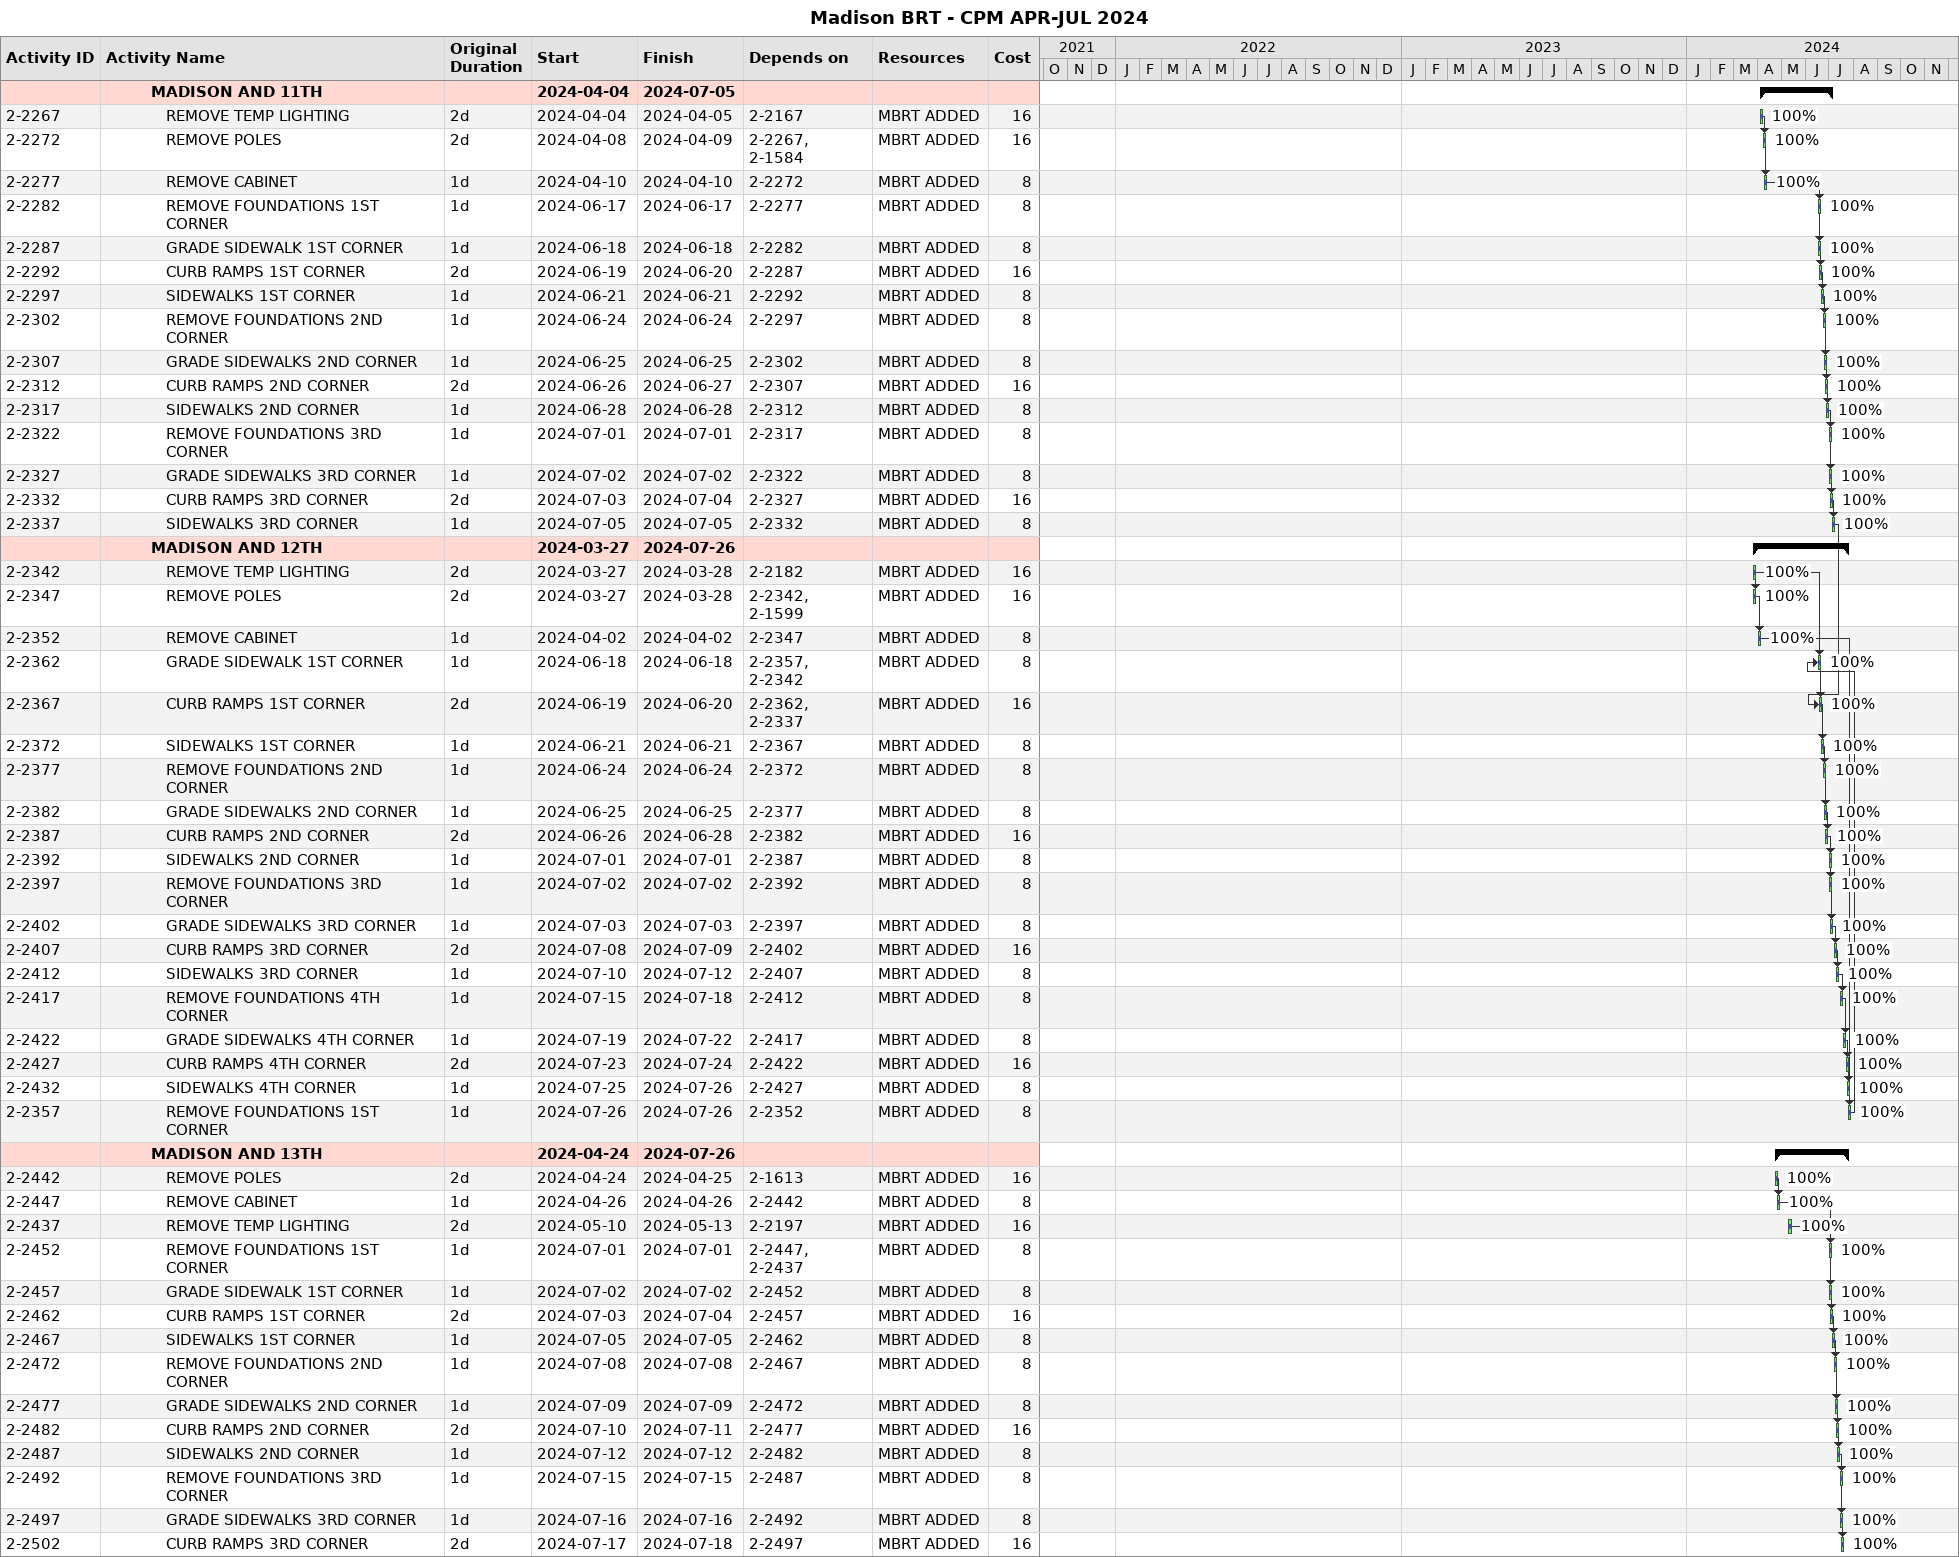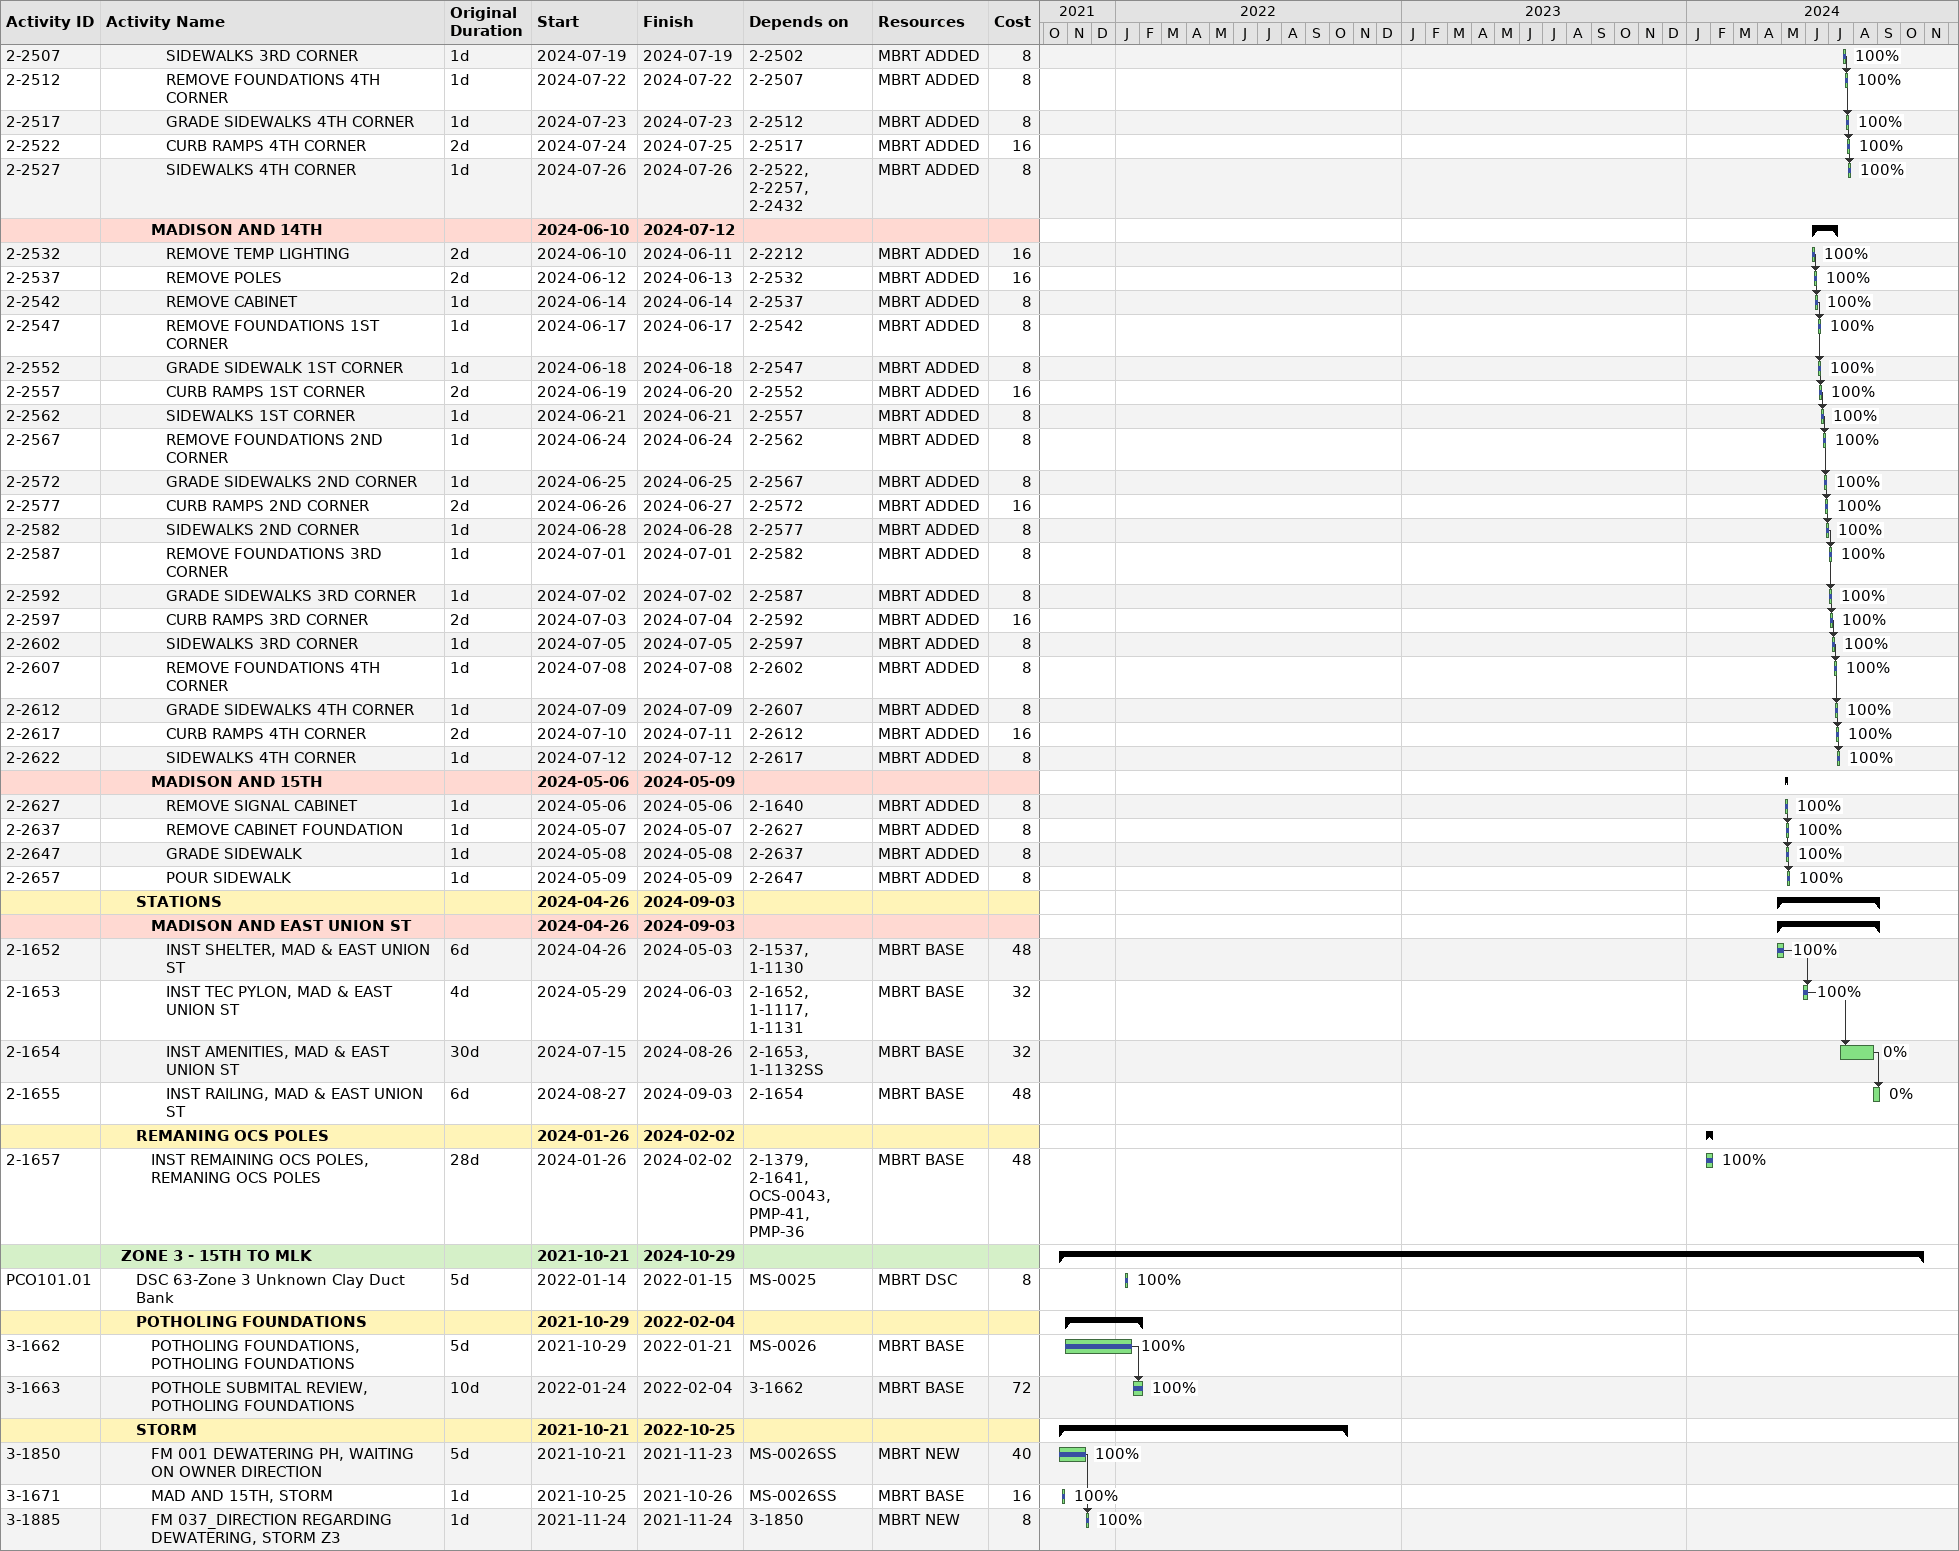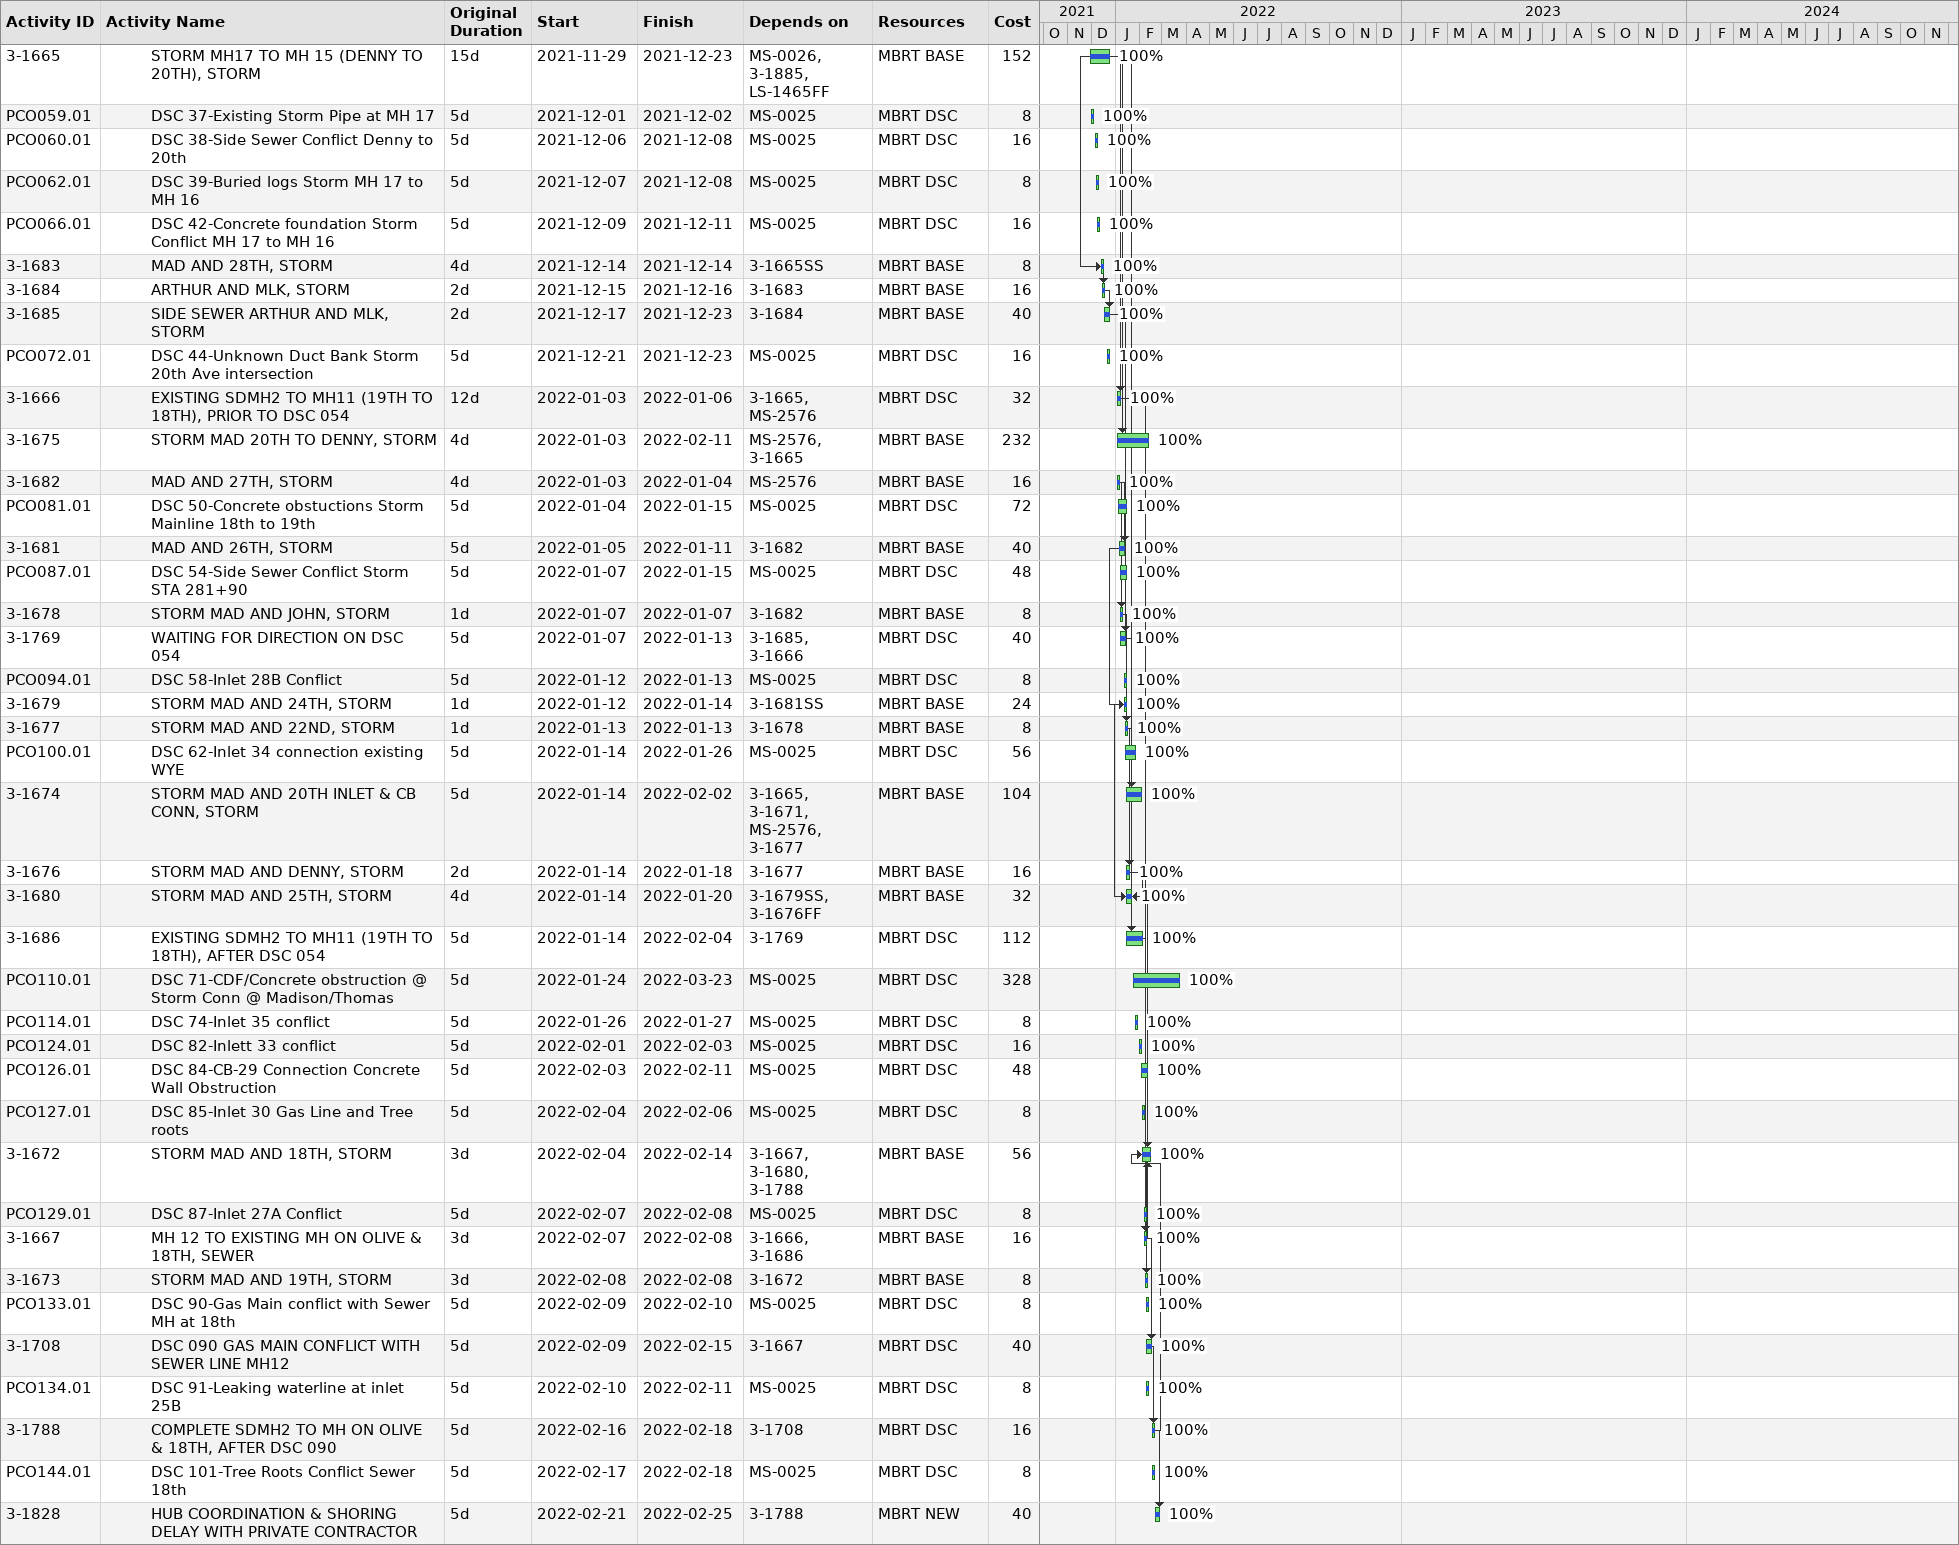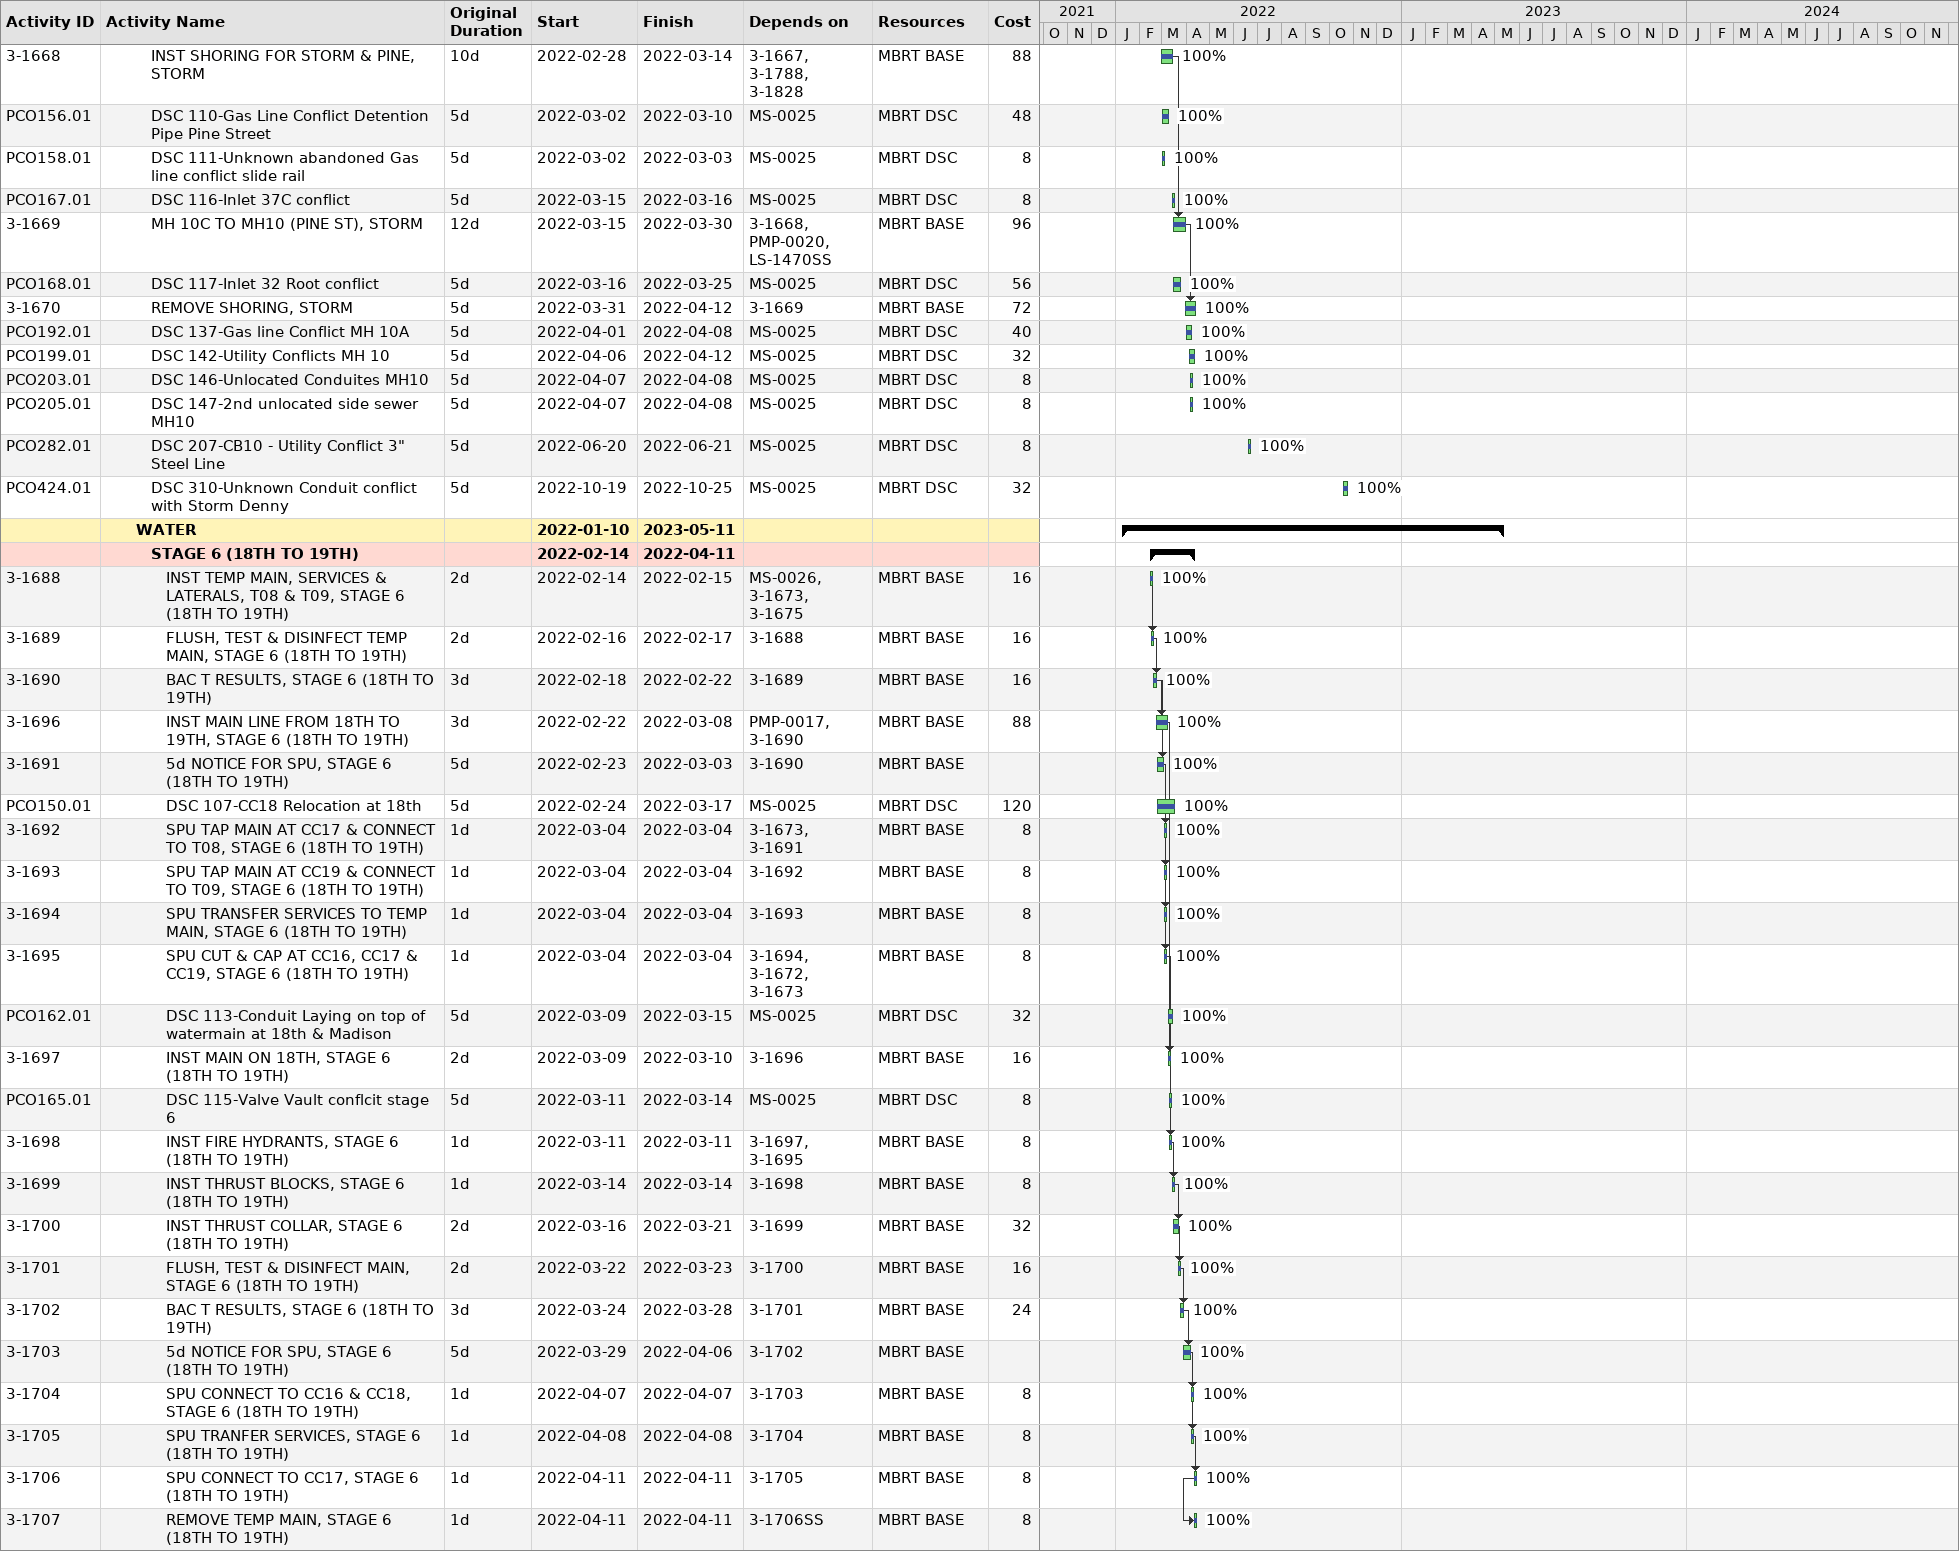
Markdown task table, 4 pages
Madison BRT - CPM APR-JUL 2024

| ID | Level | Task | Original duration | Start | Finish | Predecessors | Resources | % complete | Cost |
|---|---|---|---|---|---|---|---|---|---|
|  | 4 | **MADISON AND 11TH** |  | 2024-04-04 | 2024-07-05 |  |  |  |  |
| 2-2267 | 5 | REMOVE TEMP LIGHTING | 2d | 2024-04-04 | 2024-04-05 | 2-2167 | MBRT ADDED | 100 | 16 |
| 2-2272 | 5 | REMOVE POLES | 2d | 2024-04-08 | 2024-04-09 | 2-2267, 2-1584 | MBRT ADDED | 100 | 16 |
| 2-2277 | 5 | REMOVE CABINET | 1d | 2024-04-10 | 2024-04-10 | 2-2272 | MBRT ADDED | 100 | 8 |
| 2-2282 | 5 | REMOVE FOUNDATIONS 1ST CORNER | 1d | 2024-06-17 | 2024-06-17 | 2-2277 | MBRT ADDED | 100 | 8 |
| 2-2287 | 5 | GRADE SIDEWALK 1ST CORNER | 1d | 2024-06-18 | 2024-06-18 | 2-2282 | MBRT ADDED | 100 | 8 |
| 2-2292 | 5 | CURB RAMPS 1ST CORNER | 2d | 2024-06-19 | 2024-06-20 | 2-2287 | MBRT ADDED | 100 | 16 |
| 2-2297 | 5 | SIDEWALKS 1ST CORNER | 1d | 2024-06-21 | 2024-06-21 | 2-2292 | MBRT ADDED | 100 | 8 |
| 2-2302 | 5 | REMOVE FOUNDATIONS 2ND CORNER | 1d | 2024-06-24 | 2024-06-24 | 2-2297 | MBRT ADDED | 100 | 8 |
| 2-2307 | 5 | GRADE SIDEWALKS 2ND CORNER | 1d | 2024-06-25 | 2024-06-25 | 2-2302 | MBRT ADDED | 100 | 8 |
| 2-2312 | 5 | CURB RAMPS 2ND CORNER | 2d | 2024-06-26 | 2024-06-27 | 2-2307 | MBRT ADDED | 100 | 16 |
| 2-2317 | 5 | SIDEWALKS 2ND CORNER | 1d | 2024-06-28 | 2024-06-28 | 2-2312 | MBRT ADDED | 100 | 8 |
| 2-2322 | 5 | REMOVE FOUNDATIONS 3RD CORNER | 1d | 2024-07-01 | 2024-07-01 | 2-2317 | MBRT ADDED | 100 | 8 |
| 2-2327 | 5 | GRADE SIDEWALKS 3RD CORNER | 1d | 2024-07-02 | 2024-07-02 | 2-2322 | MBRT ADDED | 100 | 8 |
| 2-2332 | 5 | CURB RAMPS 3RD CORNER | 2d | 2024-07-03 | 2024-07-04 | 2-2327 | MBRT ADDED | 100 | 16 |
| 2-2337 | 5 | SIDEWALKS 3RD CORNER | 1d | 2024-07-05 | 2024-07-05 | 2-2332 | MBRT ADDED | 100 | 8 |
|  | 4 | **MADISON AND 12TH** |  | 2024-03-27 | 2024-07-26 |  |  |  |  |
| 2-2342 | 5 | REMOVE TEMP LIGHTING | 2d | 2024-03-27 | 2024-03-28 | 2-2182 | MBRT ADDED | 100 | 16 |
| 2-2347 | 5 | REMOVE POLES | 2d | 2024-03-27 | 2024-03-28 | 2-2342, 2-1599 | MBRT ADDED | 100 | 16 |
| 2-2352 | 5 | REMOVE CABINET | 1d | 2024-04-02 | 2024-04-02 | 2-2347 | MBRT ADDED | 100 | 8 |
| 2-2362 | 5 | GRADE SIDEWALK 1ST CORNER | 1d | 2024-06-18 | 2024-06-18 | 2-2357, 2-2342 | MBRT ADDED | 100 | 8 |
| 2-2367 | 5 | CURB RAMPS 1ST CORNER | 2d | 2024-06-19 | 2024-06-20 | 2-2362, 2-2337 | MBRT ADDED | 100 | 16 |
| 2-2372 | 5 | SIDEWALKS 1ST CORNER | 1d | 2024-06-21 | 2024-06-21 | 2-2367 | MBRT ADDED | 100 | 8 |
| 2-2377 | 5 | REMOVE FOUNDATIONS 2ND CORNER | 1d | 2024-06-24 | 2024-06-24 | 2-2372 | MBRT ADDED | 100 | 8 |
| 2-2382 | 5 | GRADE SIDEWALKS 2ND CORNER | 1d | 2024-06-25 | 2024-06-25 | 2-2377 | MBRT ADDED | 100 | 8 |
| 2-2387 | 5 | CURB RAMPS 2ND CORNER | 2d | 2024-06-26 | 2024-06-28 | 2-2382 | MBRT ADDED | 100 | 16 |
| 2-2392 | 5 | SIDEWALKS 2ND CORNER | 1d | 2024-07-01 | 2024-07-01 | 2-2387 | MBRT ADDED | 100 | 8 |
| 2-2397 | 5 | REMOVE FOUNDATIONS 3RD CORNER | 1d | 2024-07-02 | 2024-07-02 | 2-2392 | MBRT ADDED | 100 | 8 |
| 2-2402 | 5 | GRADE SIDEWALKS 3RD CORNER | 1d | 2024-07-03 | 2024-07-03 | 2-2397 | MBRT ADDED | 100 | 8 |
| 2-2407 | 5 | CURB RAMPS 3RD CORNER | 2d | 2024-07-08 | 2024-07-09 | 2-2402 | MBRT ADDED | 100 | 16 |
| 2-2412 | 5 | SIDEWALKS 3RD CORNER | 1d | 2024-07-10 | 2024-07-12 | 2-2407 | MBRT ADDED | 100 | 8 |
| 2-2417 | 5 | REMOVE FOUNDATIONS 4TH CORNER | 1d | 2024-07-15 | 2024-07-18 | 2-2412 | MBRT ADDED | 100 | 8 |
| 2-2422 | 5 | GRADE SIDEWALKS 4TH CORNER | 1d | 2024-07-19 | 2024-07-22 | 2-2417 | MBRT ADDED | 100 | 8 |
| 2-2427 | 5 | CURB RAMPS 4TH CORNER | 2d | 2024-07-23 | 2024-07-24 | 2-2422 | MBRT ADDED | 100 | 16 |
| 2-2432 | 5 | SIDEWALKS 4TH CORNER | 1d | 2024-07-25 | 2024-07-26 | 2-2427 | MBRT ADDED | 100 | 8 |
| 2-2357 | 5 | REMOVE FOUNDATIONS 1ST CORNER | 1d | 2024-07-26 | 2024-07-26 | 2-2352 | MBRT ADDED | 100 | 8 |
|  | 4 | **MADISON AND 13TH** |  | 2024-04-24 | 2024-07-26 |  |  |  |  |
| 2-2442 | 5 | REMOVE POLES | 2d | 2024-04-24 | 2024-04-25 | 2-1613 | MBRT ADDED | 100 | 16 |
| 2-2447 | 5 | REMOVE CABINET | 1d | 2024-04-26 | 2024-04-26 | 2-2442 | MBRT ADDED | 100 | 8 |
| 2-2437 | 5 | REMOVE TEMP LIGHTING | 2d | 2024-05-10 | 2024-05-13 | 2-2197 | MBRT ADDED | 100 | 16 |
| 2-2452 | 5 | REMOVE FOUNDATIONS 1ST CORNER | 1d | 2024-07-01 | 2024-07-01 | 2-2447, 2-2437 | MBRT ADDED | 100 | 8 |
| 2-2457 | 5 | GRADE SIDEWALK 1ST CORNER | 1d | 2024-07-02 | 2024-07-02 | 2-2452 | MBRT ADDED | 100 | 8 |
| 2-2462 | 5 | CURB RAMPS 1ST CORNER | 2d | 2024-07-03 | 2024-07-04 | 2-2457 | MBRT ADDED | 100 | 16 |
| 2-2467 | 5 | SIDEWALKS 1ST CORNER | 1d | 2024-07-05 | 2024-07-05 | 2-2462 | MBRT ADDED | 100 | 8 |
| 2-2472 | 5 | REMOVE FOUNDATIONS 2ND CORNER | 1d | 2024-07-08 | 2024-07-08 | 2-2467 | MBRT ADDED | 100 | 8 |
| 2-2477 | 5 | GRADE SIDEWALKS 2ND CORNER | 1d | 2024-07-09 | 2024-07-09 | 2-2472 | MBRT ADDED | 100 | 8 |
| 2-2482 | 5 | CURB RAMPS 2ND CORNER | 2d | 2024-07-10 | 2024-07-11 | 2-2477 | MBRT ADDED | 100 | 16 |
| 2-2487 | 5 | SIDEWALKS 2ND CORNER | 1d | 2024-07-12 | 2024-07-12 | 2-2482 | MBRT ADDED | 100 | 8 |
| 2-2492 | 5 | REMOVE FOUNDATIONS 3RD CORNER | 1d | 2024-07-15 | 2024-07-15 | 2-2487 | MBRT ADDED | 100 | 8 |
| 2-2497 | 5 | GRADE SIDEWALKS 3RD CORNER | 1d | 2024-07-16 | 2024-07-16 | 2-2492 | MBRT ADDED | 100 | 8 |
| 2-2502 | 5 | CURB RAMPS 3RD CORNER | 2d | 2024-07-17 | 2024-07-18 | 2-2497 | MBRT ADDED | 100 | 16 |
| 2-2507 | 5 | SIDEWALKS 3RD CORNER | 1d | 2024-07-19 | 2024-07-19 | 2-2502 | MBRT ADDED | 100 | 8 |
| 2-2512 | 5 | REMOVE FOUNDATIONS 4TH CORNER | 1d | 2024-07-22 | 2024-07-22 | 2-2507 | MBRT ADDED | 100 | 8 |
| 2-2517 | 5 | GRADE SIDEWALKS 4TH CORNER | 1d | 2024-07-23 | 2024-07-23 | 2-2512 | MBRT ADDED | 100 | 8 |
| 2-2522 | 5 | CURB RAMPS 4TH CORNER | 2d | 2024-07-24 | 2024-07-25 | 2-2517 | MBRT ADDED | 100 | 16 |
| 2-2527 | 5 | SIDEWALKS 4TH CORNER | 1d | 2024-07-26 | 2024-07-26 | 2-2522, 2-2257, 2-2432 | MBRT ADDED | 100 | 8 |
|  | 4 | **MADISON AND 14TH** |  | 2024-06-10 | 2024-07-12 |  |  |  |  |
| 2-2532 | 5 | REMOVE TEMP LIGHTING | 2d | 2024-06-10 | 2024-06-11 | 2-2212 | MBRT ADDED | 100 | 16 |
| 2-2537 | 5 | REMOVE POLES | 2d | 2024-06-12 | 2024-06-13 | 2-2532 | MBRT ADDED | 100 | 16 |
| 2-2542 | 5 | REMOVE CABINET | 1d | 2024-06-14 | 2024-06-14 | 2-2537 | MBRT ADDED | 100 | 8 |
| 2-2547 | 5 | REMOVE FOUNDATIONS 1ST CORNER | 1d | 2024-06-17 | 2024-06-17 | 2-2542 | MBRT ADDED | 100 | 8 |
| 2-2552 | 5 | GRADE SIDEWALK 1ST CORNER | 1d | 2024-06-18 | 2024-06-18 | 2-2547 | MBRT ADDED | 100 | 8 |
| 2-2557 | 5 | CURB RAMPS 1ST CORNER | 2d | 2024-06-19 | 2024-06-20 | 2-2552 | MBRT ADDED | 100 | 16 |
| 2-2562 | 5 | SIDEWALKS 1ST CORNER | 1d | 2024-06-21 | 2024-06-21 | 2-2557 | MBRT ADDED | 100 | 8 |
| 2-2567 | 5 | REMOVE FOUNDATIONS 2ND CORNER | 1d | 2024-06-24 | 2024-06-24 | 2-2562 | MBRT ADDED | 100 | 8 |
| 2-2572 | 5 | GRADE SIDEWALKS 2ND CORNER | 1d | 2024-06-25 | 2024-06-25 | 2-2567 | MBRT ADDED | 100 | 8 |
| 2-2577 | 5 | CURB RAMPS 2ND CORNER | 2d | 2024-06-26 | 2024-06-27 | 2-2572 | MBRT ADDED | 100 | 16 |
| 2-2582 | 5 | SIDEWALKS 2ND CORNER | 1d | 2024-06-28 | 2024-06-28 | 2-2577 | MBRT ADDED | 100 | 8 |
| 2-2587 | 5 | REMOVE FOUNDATIONS 3RD CORNER | 1d | 2024-07-01 | 2024-07-01 | 2-2582 | MBRT ADDED | 100 | 8 |
| 2-2592 | 5 | GRADE SIDEWALKS 3RD CORNER | 1d | 2024-07-02 | 2024-07-02 | 2-2587 | MBRT ADDED | 100 | 8 |
| 2-2597 | 5 | CURB RAMPS 3RD CORNER | 2d | 2024-07-03 | 2024-07-04 | 2-2592 | MBRT ADDED | 100 | 16 |
| 2-2602 | 5 | SIDEWALKS 3RD CORNER | 1d | 2024-07-05 | 2024-07-05 | 2-2597 | MBRT ADDED | 100 | 8 |
| 2-2607 | 5 | REMOVE FOUNDATIONS 4TH CORNER | 1d | 2024-07-08 | 2024-07-08 | 2-2602 | MBRT ADDED | 100 | 8 |
| 2-2612 | 5 | GRADE SIDEWALKS 4TH CORNER | 1d | 2024-07-09 | 2024-07-09 | 2-2607 | MBRT ADDED | 100 | 8 |
| 2-2617 | 5 | CURB RAMPS 4TH CORNER | 2d | 2024-07-10 | 2024-07-11 | 2-2612 | MBRT ADDED | 100 | 16 |
| 2-2622 | 5 | SIDEWALKS 4TH CORNER | 1d | 2024-07-12 | 2024-07-12 | 2-2617 | MBRT ADDED | 100 | 8 |
|  | 4 | **MADISON AND 15TH** |  | 2024-05-06 | 2024-05-09 |  |  |  |  |
| 2-2627 | 5 | REMOVE SIGNAL CABINET | 1d | 2024-05-06 | 2024-05-06 | 2-1640 | MBRT ADDED | 100 | 8 |
| 2-2637 | 5 | REMOVE CABINET FOUNDATION | 1d | 2024-05-07 | 2024-05-07 | 2-2627 | MBRT ADDED | 100 | 8 |
| 2-2647 | 5 | GRADE SIDEWALK | 1d | 2024-05-08 | 2024-05-08 | 2-2637 | MBRT ADDED | 100 | 8 |
| 2-2657 | 5 | POUR SIDEWALK | 1d | 2024-05-09 | 2024-05-09 | 2-2647 | MBRT ADDED | 100 | 8 |
|  | 3 | **STATIONS** |  | 2024-04-26 | 2024-09-03 |  |  |  |  |
|  | 4 | **MADISON AND EAST UNION ST** |  | 2024-04-26 | 2024-09-03 |  |  |  |  |
| 2-1652 | 5 | INST SHELTER, MAD & EAST UNION ST | 6d | 2024-04-26 | 2024-05-03 | 2-1537, 1-1130 | MBRT BASE | 100 | 48 |
| 2-1653 | 5 | INST TEC PYLON, MAD & EAST UNION ST | 4d | 2024-05-29 | 2024-06-03 | 2-1652, 1-1117, 1-1131 | MBRT BASE | 100 | 32 |
| 2-1654 | 5 | INST AMENITIES, MAD & EAST UNION ST | 30d | 2024-07-15 | 2024-08-26 | 2-1653, 1-1132SS | MBRT BASE | 0 | 32 |
| 2-1655 | 5 | INST RAILING, MAD & EAST UNION ST | 6d | 2024-08-27 | 2024-09-03 | 2-1654 | MBRT BASE | 0 | 48 |
|  | 3 | **REMANING OCS POLES** |  | 2024-01-26 | 2024-02-02 |  |  |  |  |
| 2-1657 | 4 | INST REMAINING OCS POLES, REMANING OCS POLES | 28d | 2024-01-26 | 2024-02-02 | 2-1379, 2-1641, OCS-0043, PMP-41, PMP-36 | MBRT BASE | 100 | 48 |
|  | 2 | **ZONE 3 - 15TH TO MLK** |  | 2021-10-21 | 2024-10-29 |  |  |  |  |
| PCO101.01 | 3 | DSC 63-Zone 3 Unknown Clay Duct Bank | 5d | 2022-01-14 | 2022-01-15 | MS-0025 | MBRT DSC | 100 | 8 |
|  | 3 | **POTHOLING FOUNDATIONS** |  | 2021-10-29 | 2022-02-04 |  |  |  |  |
| 3-1662 | 4 | POTHOLING FOUNDATIONS, POTHOLING FOUNDATIONS | 5d | 2021-10-29 | 2022-01-21 | MS-0026 | MBRT BASE | 100 |  |
| 3-1663 | 4 | POTHOLE SUBMITAL REVIEW, POTHOLING FOUNDATIONS | 10d | 2022-01-24 | 2022-02-04 | 3-1662 | MBRT BASE | 100 | 72 |
|  | 3 | **STORM** |  | 2021-10-21 | 2022-10-25 |  |  |  |  |
| 3-1850 | 4 | FM 001 DEWATERING PH, WAITING ON OWNER DIRECTION | 5d | 2021-10-21 | 2021-11-23 | MS-0026SS | MBRT NEW | 100 | 40 |
| 3-1671 | 4 | MAD AND 15TH, STORM | 1d | 2021-10-25 | 2021-10-26 | MS-0026SS | MBRT BASE | 100 | 16 |
| 3-1885 | 4 | FM 037_DIRECTION REGARDING DEWATERING, STORM Z3 | 1d | 2021-11-24 | 2021-11-24 | 3-1850 | MBRT NEW | 100 | 8 |
| 3-1665 | 4 | STORM MH17 TO MH 15 (DENNY TO 20TH), STORM | 15d | 2021-11-29 | 2021-12-23 | MS-0026, 3-1885, LS-1465FF | MBRT BASE | 100 | 152 |
| PCO059.01 | 4 | DSC 37-Existing Storm Pipe at MH 17 | 5d | 2021-12-01 | 2021-12-02 | MS-0025 | MBRT DSC | 100 | 8 |
| PCO060.01 | 4 | DSC 38-Side Sewer Conflict Denny to 20th | 5d | 2021-12-06 | 2021-12-08 | MS-0025 | MBRT DSC | 100 | 16 |
| PCO062.01 | 4 | DSC 39-Buried logs Storm MH 17 to MH 16 | 5d | 2021-12-07 | 2021-12-08 | MS-0025 | MBRT DSC | 100 | 8 |
| PCO066.01 | 4 | DSC 42-Concrete foundation Storm Conflict MH 17 to MH 16 | 5d | 2021-12-09 | 2021-12-11 | MS-0025 | MBRT DSC | 100 | 16 |
| 3-1683 | 4 | MAD AND 28TH, STORM | 4d | 2021-12-14 | 2021-12-14 | 3-1665SS | MBRT BASE | 100 | 8 |
| 3-1684 | 4 | ARTHUR AND MLK, STORM | 2d | 2021-12-15 | 2021-12-16 | 3-1683 | MBRT BASE | 100 | 16 |
| 3-1685 | 4 | SIDE SEWER ARTHUR AND MLK, STORM | 2d | 2021-12-17 | 2021-12-23 | 3-1684 | MBRT BASE | 100 | 40 |
| PCO072.01 | 4 | DSC 44-Unknown Duct Bank Storm 20th Ave intersection | 5d | 2021-12-21 | 2021-12-23 | MS-0025 | MBRT DSC | 100 | 16 |
| 3-1666 | 4 | EXISTING SDMH2 TO MH11 (19TH TO 18TH), PRIOR TO DSC 054 | 12d | 2022-01-03 | 2022-01-06 | 3-1665, MS-2576 | MBRT DSC | 100 | 32 |
| 3-1675 | 4 | STORM MAD 20TH TO DENNY, STORM | 4d | 2022-01-03 | 2022-02-11 | MS-2576, 3-1665 | MBRT BASE | 100 | 232 |
| 3-1682 | 4 | MAD AND 27TH, STORM | 4d | 2022-01-03 | 2022-01-04 | MS-2576 | MBRT BASE | 100 | 16 |
| PCO081.01 | 4 | DSC 50-Concrete obstuctions Storm Mainline 18th to 19th | 5d | 2022-01-04 | 2022-01-15 | MS-0025 | MBRT DSC | 100 | 72 |
| 3-1681 | 4 | MAD AND 26TH, STORM | 5d | 2022-01-05 | 2022-01-11 | 3-1682 | MBRT BASE | 100 | 40 |
| PCO087.01 | 4 | DSC 54-Side Sewer Conflict Storm STA 281+90 | 5d | 2022-01-07 | 2022-01-15 | MS-0025 | MBRT DSC | 100 | 48 |
| 3-1678 | 4 | STORM MAD AND JOHN, STORM | 1d | 2022-01-07 | 2022-01-07 | 3-1682 | MBRT BASE | 100 | 8 |
| 3-1769 | 4 | WAITING FOR DIRECTION ON DSC 054 | 5d | 2022-01-07 | 2022-01-13 | 3-1685, 3-1666 | MBRT DSC | 100 | 40 |
| PCO094.01 | 4 | DSC 58-Inlet 28B Conflict | 5d | 2022-01-12 | 2022-01-13 | MS-0025 | MBRT DSC | 100 | 8 |
| 3-1679 | 4 | STORM MAD AND 24TH, STORM | 1d | 2022-01-12 | 2022-01-14 | 3-1681SS | MBRT BASE | 100 | 24 |
| 3-1677 | 4 | STORM MAD AND 22ND, STORM | 1d | 2022-01-13 | 2022-01-13 | 3-1678 | MBRT BASE | 100 | 8 |
| PCO100.01 | 4 | DSC 62-Inlet 34 connection existing WYE | 5d | 2022-01-14 | 2022-01-26 | MS-0025 | MBRT DSC | 100 | 56 |
| 3-1674 | 4 | STORM MAD AND 20TH INLET & CB CONN, STORM | 5d | 2022-01-14 | 2022-02-02 | 3-1665, 3-1671, MS-2576, 3-1677 | MBRT BASE | 100 | 104 |
| 3-1676 | 4 | STORM MAD AND DENNY, STORM | 2d | 2022-01-14 | 2022-01-18 | 3-1677 | MBRT BASE | 100 | 16 |
| 3-1680 | 4 | STORM MAD AND 25TH, STORM | 4d | 2022-01-14 | 2022-01-20 | 3-1679SS, 3-1676FF | MBRT BASE | 100 | 32 |
| 3-1686 | 4 | EXISTING SDMH2 TO MH11 (19TH TO 18TH), AFTER DSC 054 | 5d | 2022-01-14 | 2022-02-04 | 3-1769 | MBRT DSC | 100 | 112 |
| PCO110.01 | 4 | DSC 71-CDF/Concrete obstruction @ Storm Conn @ Madison/Thomas | 5d | 2022-01-24 | 2022-03-23 | MS-0025 | MBRT DSC | 100 | 328 |
| PCO114.01 | 4 | DSC 74-Inlet 35 conflict | 5d | 2022-01-26 | 2022-01-27 | MS-0025 | MBRT DSC | 100 | 8 |
| PCO124.01 | 4 | DSC 82-Inlett 33 conflict | 5d | 2022-02-01 | 2022-02-03 | MS-0025 | MBRT DSC | 100 | 16 |
| PCO126.01 | 4 | DSC 84-CB-29 Connection Concrete Wall Obstruction | 5d | 2022-02-03 | 2022-02-11 | MS-0025 | MBRT DSC | 100 | 48 |
| PCO127.01 | 4 | DSC 85-Inlet 30 Gas Line and Tree roots | 5d | 2022-02-04 | 2022-02-06 | MS-0025 | MBRT DSC | 100 | 8 |
| 3-1672 | 4 | STORM MAD AND 18TH, STORM | 3d | 2022-02-04 | 2022-02-14 | 3-1667, 3-1680, 3-1788 | MBRT BASE | 100 | 56 |
| PCO129.01 | 4 | DSC 87-Inlet 27A Conflict | 5d | 2022-02-07 | 2022-02-08 | MS-0025 | MBRT DSC | 100 | 8 |
| 3-1667 | 4 | MH 12 TO EXISTING MH ON OLIVE & 18TH, SEWER | 3d | 2022-02-07 | 2022-02-08 | 3-1666, 3-1686 | MBRT BASE | 100 | 16 |
| 3-1673 | 4 | STORM MAD AND 19TH, STORM | 3d | 2022-02-08 | 2022-02-08 | 3-1672 | MBRT BASE | 100 | 8 |
| PCO133.01 | 4 | DSC 90-Gas Main conflict with Sewer MH at 18th | 5d | 2022-02-09 | 2022-02-10 | MS-0025 | MBRT DSC | 100 | 8 |
| 3-1708 | 4 | DSC 090 GAS MAIN CONFLICT WITH SEWER LINE MH12 | 5d | 2022-02-09 | 2022-02-15 | 3-1667 | MBRT DSC | 100 | 40 |
| PCO134.01 | 4 | DSC 91-Leaking waterline at inlet 25B | 5d | 2022-02-10 | 2022-02-11 | MS-0025 | MBRT DSC | 100 | 8 |
| 3-1788 | 4 | COMPLETE SDMH2 TO MH ON OLIVE & 18TH, AFTER DSC 090 | 5d | 2022-02-16 | 2022-02-18 | 3-1708 | MBRT DSC | 100 | 16 |
| PCO144.01 | 4 | DSC 101-Tree Roots Conflict Sewer 18th | 5d | 2022-02-17 | 2022-02-18 | MS-0025 | MBRT DSC | 100 | 8 |
| 3-1828 | 4 | HUB COORDINATION & SHORING DELAY WITH PRIVATE CONTRACTOR | 5d | 2022-02-21 | 2022-02-25 | 3-1788 | MBRT NEW | 100 | 40 |
| 3-1668 | 4 | INST SHORING FOR STORM & PINE, STORM | 10d | 2022-02-28 | 2022-03-14 | 3-1667, 3-1788, 3-1828 | MBRT BASE | 100 | 88 |
| PCO156.01 | 4 | DSC 110-Gas Line Conflict Detention Pipe Pine Street | 5d | 2022-03-02 | 2022-03-10 | MS-0025 | MBRT DSC | 100 | 48 |
| PCO158.01 | 4 | DSC 111-Unknown abandoned Gas line conflict slide rail | 5d | 2022-03-02 | 2022-03-03 | MS-0025 | MBRT DSC | 100 | 8 |
| PCO167.01 | 4 | DSC 116-Inlet 37C conflict | 5d | 2022-03-15 | 2022-03-16 | MS-0025 | MBRT DSC | 100 | 8 |
| 3-1669 | 4 | MH 10C TO MH10 (PINE ST), STORM | 12d | 2022-03-15 | 2022-03-30 | 3-1668, PMP-0020, LS-1470SS | MBRT BASE | 100 | 96 |
| PCO168.01 | 4 | DSC 117-Inlet 32 Root conflict | 5d | 2022-03-16 | 2022-03-25 | MS-0025 | MBRT DSC | 100 | 56 |
| 3-1670 | 4 | REMOVE SHORING, STORM | 5d | 2022-03-31 | 2022-04-12 | 3-1669 | MBRT BASE | 100 | 72 |
| PCO192.01 | 4 | DSC 137-Gas line Conflict MH 10A | 5d | 2022-04-01 | 2022-04-08 | MS-0025 | MBRT DSC | 100 | 40 |
| PCO199.01 | 4 | DSC 142-Utility Conflicts MH 10 | 5d | 2022-04-06 | 2022-04-12 | MS-0025 | MBRT DSC | 100 | 32 |
| PCO203.01 | 4 | DSC 146-Unlocated Conduites MH10 | 5d | 2022-04-07 | 2022-04-08 | MS-0025 | MBRT DSC | 100 | 8 |
| PCO205.01 | 4 | DSC 147-2nd unlocated side sewer MH10 | 5d | 2022-04-07 | 2022-04-08 | MS-0025 | MBRT DSC | 100 | 8 |
| PCO282.01 | 4 | DSC 207-CB10 - Utility Conflict 3" Steel Line | 5d | 2022-06-20 | 2022-06-21 | MS-0025 | MBRT DSC | 100 | 8 |
| PCO424.01 | 4 | DSC 310-Unknown Conduit conflict with Storm Denny | 5d | 2022-10-19 | 2022-10-25 | MS-0025 | MBRT DSC | 100 | 32 |
|  | 3 | **WATER** |  | 2022-01-10 | 2023-05-11 |  |  |  |  |
|  | 4 | **STAGE 6 (18TH TO 19TH)** |  | 2022-02-14 | 2022-04-11 |  |  |  |  |
| 3-1688 | 5 | INST TEMP MAIN, SERVICES & LATERALS, T08 & T09, STAGE 6 (18TH TO 19TH) | 2d | 2022-02-14 | 2022-02-15 | MS-0026, 3-1673, 3-1675 | MBRT BASE | 100 | 16 |
| 3-1689 | 5 | FLUSH, TEST & DISINFECT TEMP MAIN, STAGE 6 (18TH TO 19TH) | 2d | 2022-02-16 | 2022-02-17 | 3-1688 | MBRT BASE | 100 | 16 |
| 3-1690 | 5 | BAC T RESULTS, STAGE 6 (18TH TO 19TH) | 3d | 2022-02-18 | 2022-02-22 | 3-1689 | MBRT BASE | 100 | 16 |
| 3-1696 | 5 | INST MAIN LINE FROM 18TH TO 19TH, STAGE 6 (18TH TO 19TH) | 3d | 2022-02-22 | 2022-03-08 | PMP-0017, 3-1690 | MBRT BASE | 100 | 88 |
| 3-1691 | 5 | 5d NOTICE FOR SPU, STAGE 6 (18TH TO 19TH) | 5d | 2022-02-23 | 2022-03-03 | 3-1690 | MBRT BASE | 100 |  |
| PCO150.01 | 5 | DSC 107-CC18 Relocation at 18th | 5d | 2022-02-24 | 2022-03-17 | MS-0025 | MBRT DSC | 100 | 120 |
| 3-1692 | 5 | SPU TAP MAIN AT CC17 & CONNECT TO T08, STAGE 6 (18TH TO 19TH) | 1d | 2022-03-04 | 2022-03-04 | 3-1673, 3-1691 | MBRT BASE | 100 | 8 |
| 3-1693 | 5 | SPU TAP MAIN AT CC19 & CONNECT TO T09, STAGE 6 (18TH TO 19TH) | 1d | 2022-03-04 | 2022-03-04 | 3-1692 | MBRT BASE | 100 | 8 |
| 3-1694 | 5 | SPU TRANSFER SERVICES TO TEMP MAIN, STAGE 6 (18TH TO 19TH) | 1d | 2022-03-04 | 2022-03-04 | 3-1693 | MBRT BASE | 100 | 8 |
| 3-1695 | 5 | SPU CUT & CAP AT CC16, CC17 & CC19, STAGE 6 (18TH TO 19TH) | 1d | 2022-03-04 | 2022-03-04 | 3-1694, 3-1672, 3-1673 | MBRT BASE | 100 | 8 |
| PCO162.01 | 5 | DSC 113-Conduit Laying on top of watermain at 18th & Madison | 5d | 2022-03-09 | 2022-03-15 | MS-0025 | MBRT DSC | 100 | 32 |
| 3-1697 | 5 | INST MAIN ON 18TH, STAGE 6 (18TH TO 19TH) | 2d | 2022-03-09 | 2022-03-10 | 3-1696 | MBRT BASE | 100 | 16 |
| PCO165.01 | 5 | DSC 115-Valve Vault conflcit stage 6 | 5d | 2022-03-11 | 2022-03-14 | MS-0025 | MBRT DSC | 100 | 8 |
| 3-1698 | 5 | INST FIRE HYDRANTS, STAGE 6 (18TH TO 19TH) | 1d | 2022-03-11 | 2022-03-11 | 3-1697, 3-1695 | MBRT BASE | 100 | 8 |
| 3-1699 | 5 | INST THRUST BLOCKS, STAGE 6 (18TH TO 19TH) | 1d | 2022-03-14 | 2022-03-14 | 3-1698 | MBRT BASE | 100 | 8 |
| 3-1700 | 5 | INST THRUST COLLAR, STAGE 6 (18TH TO 19TH) | 2d | 2022-03-16 | 2022-03-21 | 3-1699 | MBRT BASE | 100 | 32 |
| 3-1701 | 5 | FLUSH, TEST & DISINFECT MAIN, STAGE 6 (18TH TO 19TH) | 2d | 2022-03-22 | 2022-03-23 | 3-1700 | MBRT BASE | 100 | 16 |
| 3-1702 | 5 | BAC T RESULTS, STAGE 6 (18TH TO 19TH) | 3d | 2022-03-24 | 2022-03-28 | 3-1701 | MBRT BASE | 100 | 24 |
| 3-1703 | 5 | 5d NOTICE FOR SPU, STAGE 6 (18TH TO 19TH) | 5d | 2022-03-29 | 2022-04-06 | 3-1702 | MBRT BASE | 100 |  |
| 3-1704 | 5 | SPU CONNECT TO CC16 & CC18, STAGE 6 (18TH TO 19TH) | 1d | 2022-04-07 | 2022-04-07 | 3-1703 | MBRT BASE | 100 | 8 |
| 3-1705 | 5 | SPU TRANFER SERVICES, STAGE 6 (18TH TO 19TH) | 1d | 2022-04-08 | 2022-04-08 | 3-1704 | MBRT BASE | 100 | 8 |
| 3-1706 | 5 | SPU CONNECT TO CC17, STAGE 6 (18TH TO 19TH) | 1d | 2022-04-11 | 2022-04-11 | 3-1705 | MBRT BASE | 100 | 8 |
| 3-1707 | 5 | REMOVE TEMP MAIN, STAGE 6 (18TH TO 19TH) | 1d | 2022-04-11 | 2022-04-11 | 3-1706SS | MBRT BASE | 100 | 8 |
